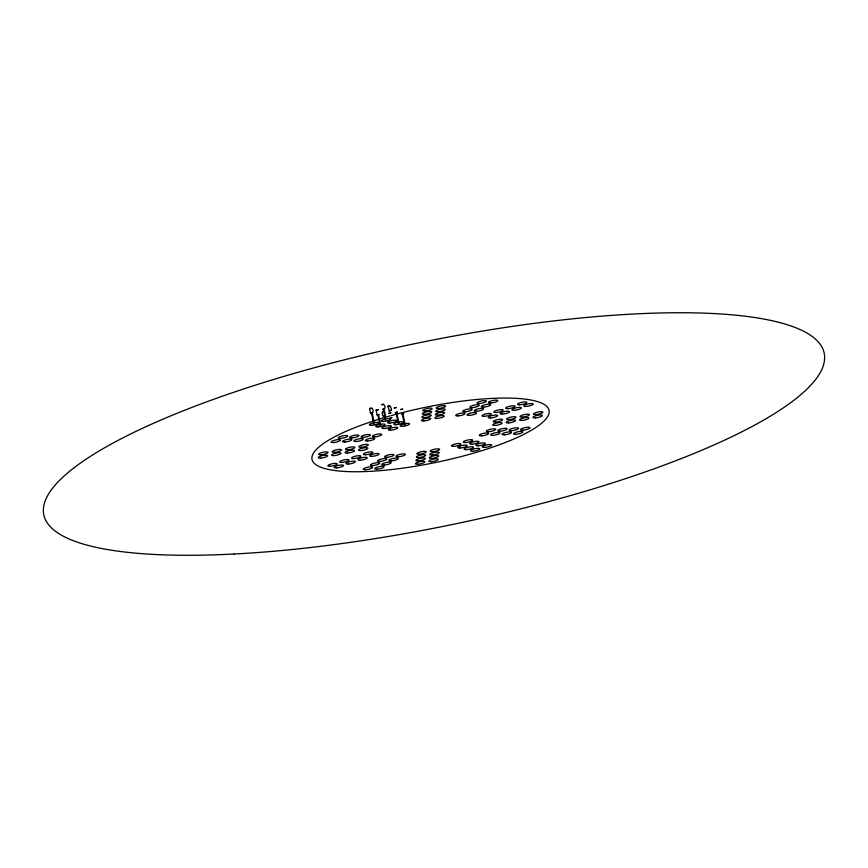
<?xml version="1.0" encoding="UTF-8"?>
<svg xmlns="http://www.w3.org/2000/svg" width="868" height="868" viewBox="0 0 868 868"><rect width="100%" height="100%" fill="white"/><g stroke="black" fill="none" stroke-linecap="round" stroke-linejoin="round"><path stroke-width="1.3" d="M369.79 408.47L371.884 408.025M370.755 413.168L372.849 412.723M378.22 409.772L376.137 410.195M381.638 404.629L383.732 404.184M377.081 414.796L377.699 414.47M379.197 414.47L377.157 414.915M382.614 409.327L383.244 409.002M385.522 416.076C382.321 418.81 380.466 410.065 384.513 411.269M384.73 409.002L382.647 409.436M387.963 406.257L390.047 405.801M383.396 416.412L384.079 416.076M388.734 413.342L390.828 412.897M391.012 410.673L389.016 411.074M390.85 413.016L388.766 413.45M394.278 407.873L396.361 407.428M396.394 407.559L394.311 407.982M391.793 417.758L389.765 418.159M395.244 412.571L397.338 412.126M397.36 412.257L395.331 412.701M400.593 409.501L402.687 409.056M402.676 409.219L400.647 409.62M401.569 414.199L403.653 413.754M403.696 413.862L401.645 414.329M389.276 410.727L387.953 406.3M390.155 410.499C393.378 410.586 390.166 404.575 388.018 406.365M391.056 417.562L391.804 417.595M384.09 408.839C386.629 407.776 383.808 403.045 381.703 404.748M384.936 415.924L385.49 415.967M369.844 408.589C377.059 406.636 369.974 420.85 369.779 408.524M378.198 409.642L376.115 410.076L377.07 414.839M382.452 411.823L384.546 411.378L385.533 416.022M402.958 413.96L405.204 424.799M402.296 414.101L404.542 424.929M396.643 412.333L398.889 423.172M395.982 412.474L398.228 423.302M383.352 409.229L384.35 414.036M384.849 416.445L385.598 420.058M378.47 414.557L380.716 425.385M377.808 414.687L380.054 425.526M372.155 412.929L374.401 423.768M371.493 413.07L373.739 423.899M385.685 418.908A4.796 1.107 -11.7 0 1 390.188 419.635A4.796 1.107 -11.7 0 1 382.202 421.414A4.796 1.107 -11.7 0 1 385.099 419.038M390.817 415.696A121.064 28.058 -11.7 0 1 547.307 417.161A121.064 28.058 -11.7 0 1 354.155 471.736A121.064 28.058 -11.7 0 1 389.645 416.032M234.176 554.012A398.466 92.344 -11.7 0 0 824.6 358.885A398.466 92.344 -11.7 0 0 243.224 389.103A398.466 92.344 -11.7 0 0 234.176 554.012M389.83 423.063A4.796 1.107 -11.7 0 0 396.936 420.709A4.796 1.107 -11.7 0 0 389.938 421.078A4.796 1.107 -11.7 0 0 389.83 423.063M484.236 416.325A4.796 1.107 -11.7 0 0 491.342 413.982A4.796 1.107 -11.7 0 0 484.344 414.34A4.796 1.107 -11.7 0 0 484.236 416.325M519.802 404.803A4.796 1.107 -11.7 0 0 526.909 402.459A4.796 1.107 -11.7 0 0 519.91 402.817A4.796 1.107 -11.7 0 0 519.802 404.803M496.095 412.484A4.796 1.107 -11.7 0 0 503.201 410.141A4.796 1.107 -11.7 0 0 496.203 410.499A4.796 1.107 -11.7 0 0 496.095 412.484M360.144 460.203A4.796 1.107 -11.7 0 0 367.251 457.859A4.796 1.107 -11.7 0 0 360.253 458.217A4.796 1.107 -11.7 0 0 360.144 460.203M365.688 454.734A4.796 1.107 -11.7 0 0 372.795 452.391A4.796 1.107 -11.7 0 0 365.797 452.76A4.796 1.107 -11.7 0 0 365.688 454.734M348.296 464.044A4.796 1.107 -11.7 0 0 355.392 461.7A4.796 1.107 -11.7 0 0 348.394 462.058A4.796 1.107 -11.7 0 0 348.296 464.044M336.437 467.885A4.796 1.107 -11.7 0 0 343.544 465.541A4.796 1.107 -11.7 0 0 336.545 465.899A4.796 1.107 -11.7 0 0 336.437 467.885M330.122 466.257A4.796 1.107 -11.7 0 0 337.229 463.913A4.796 1.107 -11.7 0 0 330.231 464.282A4.796 1.107 -11.7 0 0 330.122 466.257M372.003 456.362A4.796 1.107 -11.7 0 0 379.11 454.018A4.796 1.107 -11.7 0 0 372.112 454.376A4.796 1.107 -11.7 0 0 372.003 456.362M490.561 417.953A4.796 1.107 -11.7 0 0 497.657 415.609A4.796 1.107 -11.7 0 0 490.659 415.967A4.796 1.107 -11.7 0 0 490.561 417.953M502.409 414.112A4.796 1.107 -11.7 0 0 509.516 411.768A4.796 1.107 -11.7 0 0 502.518 412.126A4.796 1.107 -11.7 0 0 502.409 414.112M396.155 424.68A4.796 1.107 -11.7 0 0 403.251 422.336A4.796 1.107 -11.7 0 0 396.253 422.694A4.796 1.107 -11.7 0 0 396.155 424.68M507.954 408.644A4.796 1.107 -11.7 0 0 515.06 406.3A4.796 1.107 -11.7 0 0 508.062 406.658A4.796 1.107 -11.7 0 0 507.954 408.644M514.268 410.271A4.796 1.107 -11.7 0 0 521.375 407.927A4.796 1.107 -11.7 0 0 514.377 408.286A4.796 1.107 -11.7 0 0 514.268 410.271M390.611 430.148A4.796 1.107 -11.7 0 0 397.718 427.794A4.796 1.107 -11.7 0 0 390.719 428.163A4.796 1.107 -11.7 0 0 390.611 430.148M402.47 426.307A4.796 1.107 -11.7 0 0 409.577 423.953A4.796 1.107 -11.7 0 0 402.578 424.322A4.796 1.107 -11.7 0 0 402.47 426.307M526.127 406.43A4.796 1.107 -11.7 0 0 533.223 404.087A4.796 1.107 -11.7 0 0 526.225 404.445A4.796 1.107 -11.7 0 0 526.127 406.43M361.392 447.248A4.796 1.107 -11.7 0 0 368.325 444.861A4.796 1.107 -11.7 0 0 361.164 445.327A4.796 1.107 -11.7 0 0 361.392 447.248M321.117 454.789A4.796 1.107 -11.7 0 0 328.05 452.402A4.796 1.107 -11.7 0 0 320.889 452.868A4.796 1.107 -11.7 0 0 321.117 454.789M334.549 452.271A4.796 1.107 -11.7 0 0 341.482 449.884A4.796 1.107 -11.7 0 0 334.31 450.362A4.796 1.107 -11.7 0 0 334.549 452.271M384.144 465.053A4.796 1.107 -11.7 0 0 391.164 462.687A4.796 1.107 -11.7 0 0 384.079 463.1A4.796 1.107 -11.7 0 0 384.144 465.053M377.037 469.187A4.796 1.107 -11.7 0 0 384.057 466.821A4.796 1.107 -11.7 0 0 376.972 467.244A4.796 1.107 -11.7 0 0 377.037 469.187M391.251 460.919A4.796 1.107 -11.7 0 0 398.271 458.543A4.796 1.107 -11.7 0 0 391.186 458.966A4.796 1.107 -11.7 0 0 391.251 460.919M386.965 457.295A4.796 1.107 -11.7 0 0 393.985 454.919A4.796 1.107 -11.7 0 0 386.9 455.342A4.796 1.107 -11.7 0 0 386.965 457.295M379.858 461.429A4.796 1.107 -11.7 0 0 386.878 459.064A4.796 1.107 -11.7 0 0 379.793 459.476A4.796 1.107 -11.7 0 0 379.858 461.429M365.634 469.707A4.796 1.107 -11.7 0 0 372.654 467.342A4.796 1.107 -11.7 0 0 365.569 467.754A4.796 1.107 -11.7 0 0 365.634 469.707M372.741 465.563A4.796 1.107 -11.7 0 0 379.761 463.197A4.796 1.107 -11.7 0 0 372.676 463.62A4.796 1.107 -11.7 0 0 372.741 465.563M360.936 450.568A4.796 1.107 -11.7 0 0 367.869 448.181A4.796 1.107 -11.7 0 0 360.708 448.658A4.796 1.107 -11.7 0 0 360.936 450.568M347.515 453.085A4.796 1.107 -11.7 0 0 354.448 450.698A4.796 1.107 -11.7 0 0 347.276 451.165A4.796 1.107 -11.7 0 0 347.515 453.085M356.26 441.497A4.796 1.107 -11.7 0 0 363.291 439.132A4.796 1.107 -11.7 0 0 356.205 439.544A4.796 1.107 -11.7 0 0 356.26 441.497M374.77 436.843A4.796 1.107 -11.7 0 0 381.79 434.477A4.796 1.107 -11.7 0 0 374.705 434.89A4.796 1.107 -11.7 0 0 374.77 436.843M333.464 442.528A4.796 1.107 -11.7 0 0 340.495 440.152A4.796 1.107 -11.7 0 0 333.41 440.575A4.796 1.107 -11.7 0 0 333.464 442.528M367.663 440.977A4.796 1.107 -11.7 0 0 374.683 438.611A4.796 1.107 -11.7 0 0 367.598 439.034A4.796 1.107 -11.7 0 0 367.663 440.977M347.97 449.765A4.796 1.107 -11.7 0 0 354.904 447.378A4.796 1.107 -11.7 0 0 347.732 447.845A4.796 1.107 -11.7 0 0 347.97 449.765M334.082 455.602A4.796 1.107 -11.7 0 0 341.015 453.215A4.796 1.107 -11.7 0 0 333.854 453.682A4.796 1.107 -11.7 0 0 334.082 455.602M320.661 458.12A4.796 1.107 -11.7 0 0 327.594 455.733A4.796 1.107 -11.7 0 0 320.422 456.199A4.796 1.107 -11.7 0 0 320.661 458.12M458.054 415.902A4.796 1.107 -11.7 0 0 465.074 413.537A4.796 1.107 -11.7 0 0 457.989 413.96A4.796 1.107 -11.7 0 0 458.054 415.902M522.503 417.074A4.796 1.107 -11.7 0 0 529.426 414.687A4.796 1.107 -11.7 0 0 522.265 415.154A4.796 1.107 -11.7 0 0 522.503 417.074M508.615 422.911A4.796 1.107 -11.7 0 0 515.549 420.524A4.796 1.107 -11.7 0 0 508.377 420.991A4.796 1.107 -11.7 0 0 508.615 422.911M535.925 414.557A4.796 1.107 -11.7 0 0 542.858 412.17A4.796 1.107 -11.7 0 0 535.686 412.636A4.796 1.107 -11.7 0 0 535.925 414.557M495.194 425.428A4.796 1.107 -11.7 0 0 502.127 423.041A4.796 1.107 -11.7 0 0 494.955 423.508A4.796 1.107 -11.7 0 0 495.194 425.428M509.071 419.58A4.796 1.107 -11.7 0 0 516.004 417.204A4.796 1.107 -11.7 0 0 508.843 417.671A4.796 1.107 -11.7 0 0 509.071 419.58M472.268 407.635A4.796 1.107 -11.7 0 0 479.288 405.258A4.796 1.107 -11.7 0 0 472.203 405.681A4.796 1.107 -11.7 0 0 472.268 407.635M469.447 415.392A4.796 1.107 -11.7 0 0 476.467 413.027A4.796 1.107 -11.7 0 0 469.382 413.439A4.796 1.107 -11.7 0 0 469.447 415.392M479.375 403.49A4.796 1.107 -11.7 0 0 486.395 401.124A4.796 1.107 -11.7 0 0 479.32 401.537A4.796 1.107 -11.7 0 0 479.375 403.49M465.161 411.768A4.796 1.107 -11.7 0 0 472.181 409.403A4.796 1.107 -11.7 0 0 465.096 409.815A4.796 1.107 -11.7 0 0 465.161 411.768M398.358 456.774A4.796 1.107 -11.7 0 0 405.378 454.409A4.796 1.107 -11.7 0 0 398.293 454.821A4.796 1.107 -11.7 0 0 398.358 456.774M344.867 442.007A4.796 1.107 -11.7 0 0 351.887 439.642A4.796 1.107 -11.7 0 0 344.802 440.054A4.796 1.107 -11.7 0 0 344.867 442.007M340.581 438.383A4.796 1.107 -11.7 0 0 347.601 436.018A4.796 1.107 -11.7 0 0 340.516 436.43A4.796 1.107 -11.7 0 0 340.581 438.383M351.974 437.873A4.796 1.107 -11.7 0 0 358.994 435.508A4.796 1.107 -11.7 0 0 351.909 435.92A4.796 1.107 -11.7 0 0 351.974 437.873M371.667 425.277A4.796 1.107 -11.7 0 0 378.774 422.933A4.796 1.107 -11.7 0 0 371.775 423.291A4.796 1.107 -11.7 0 0 371.667 425.277M384.296 428.521A4.796 1.107 -11.7 0 0 391.403 426.177A4.796 1.107 -11.7 0 0 384.405 426.535A4.796 1.107 -11.7 0 0 384.296 428.521M363.377 437.353A4.796 1.107 -11.7 0 0 370.397 434.987A4.796 1.107 -11.7 0 0 363.312 435.411A4.796 1.107 -11.7 0 0 363.377 437.353M377.981 426.904A4.796 1.107 -11.7 0 0 385.088 424.55A4.796 1.107 -11.7 0 0 378.09 424.919A4.796 1.107 -11.7 0 0 377.981 426.904M341.97 462.416A4.796 1.107 -11.7 0 0 349.077 460.073A4.796 1.107 -11.7 0 0 342.079 460.441A4.796 1.107 -11.7 0 0 341.97 462.416M353.829 458.575A4.796 1.107 -11.7 0 0 360.936 456.232A4.796 1.107 -11.7 0 0 353.938 456.601A4.796 1.107 -11.7 0 0 353.829 458.575M466.409 449.635A4.796 1.107 -11.7 0 0 473.516 447.28A4.796 1.107 -11.7 0 0 466.517 447.649A4.796 1.107 -11.7 0 0 466.409 449.635M472.724 451.251A4.796 1.107 -11.7 0 0 479.83 448.908A4.796 1.107 -11.7 0 0 472.832 449.277A4.796 1.107 -11.7 0 0 472.724 451.251M460.094 448.007A4.796 1.107 -11.7 0 0 467.201 445.664A4.796 1.107 -11.7 0 0 460.203 446.022A4.796 1.107 -11.7 0 0 460.094 448.007M453.78 446.391A4.796 1.107 -11.7 0 0 460.875 444.036A4.796 1.107 -11.7 0 0 453.877 444.405A4.796 1.107 -11.7 0 0 453.78 446.391M484.583 447.411A4.796 1.107 -11.7 0 0 491.689 445.067A4.796 1.107 -11.7 0 0 484.691 445.436A4.796 1.107 -11.7 0 0 484.583 447.411M478.268 445.794A4.796 1.107 -11.7 0 0 485.364 443.439A4.796 1.107 -11.7 0 0 478.366 443.808A4.796 1.107 -11.7 0 0 478.268 445.794M471.942 444.166A4.796 1.107 -11.7 0 0 479.049 441.823A4.796 1.107 -11.7 0 0 472.051 442.181A4.796 1.107 -11.7 0 0 471.942 444.166M465.628 442.55A4.796 1.107 -11.7 0 0 472.734 440.195A4.796 1.107 -11.7 0 0 465.736 440.564A4.796 1.107 -11.7 0 0 465.628 442.55M511.545 430.669A4.796 1.107 -11.7 0 0 518.565 428.304A4.796 1.107 -11.7 0 0 511.48 428.716A4.796 1.107 -11.7 0 0 511.545 430.669M481.642 435.834A4.796 1.107 -11.7 0 0 488.662 433.468A4.796 1.107 -11.7 0 0 481.577 433.891A4.796 1.107 -11.7 0 0 481.642 435.834M522.948 430.159A4.796 1.107 -11.7 0 0 529.968 427.794A4.796 1.107 -11.7 0 0 522.883 428.206A4.796 1.107 -11.7 0 0 522.948 430.159M493.035 435.324A4.796 1.107 -11.7 0 0 500.055 432.958A4.796 1.107 -11.7 0 0 492.981 433.371A4.796 1.107 -11.7 0 0 493.035 435.324M515.831 434.293A4.796 1.107 -11.7 0 0 522.851 431.928A4.796 1.107 -11.7 0 0 515.776 432.34A4.796 1.107 -11.7 0 0 515.831 434.293M504.438 434.814A4.796 1.107 -11.7 0 0 511.458 432.438A4.796 1.107 -11.7 0 0 504.373 432.861A4.796 1.107 -11.7 0 0 504.438 434.814M500.152 431.19A4.796 1.107 -11.7 0 0 507.172 428.814A4.796 1.107 -11.7 0 0 500.087 429.237A4.796 1.107 -11.7 0 0 500.152 431.19M488.749 431.7A4.796 1.107 -11.7 0 0 495.769 429.334A4.796 1.107 -11.7 0 0 488.684 429.747A4.796 1.107 -11.7 0 0 488.749 431.7M535.469 417.888A4.796 1.107 -11.7 0 0 542.402 415.501A4.796 1.107 -11.7 0 0 535.231 415.967A4.796 1.107 -11.7 0 0 535.469 417.888M522.037 420.394A4.796 1.107 -11.7 0 0 528.97 418.007A4.796 1.107 -11.7 0 0 521.809 418.484A4.796 1.107 -11.7 0 0 522.037 420.394M495.65 422.098A4.796 1.107 -11.7 0 0 502.583 419.711A4.796 1.107 -11.7 0 0 495.411 420.188A4.796 1.107 -11.7 0 0 495.65 422.098M490.778 402.98A4.796 1.107 -11.7 0 0 497.798 400.615A4.796 1.107 -11.7 0 0 490.713 401.027A4.796 1.107 -11.7 0 0 490.778 402.98M483.671 407.114A4.796 1.107 -11.7 0 0 490.691 404.748A4.796 1.107 -11.7 0 0 483.606 405.161A4.796 1.107 -11.7 0 0 483.671 407.114M476.565 411.258A4.796 1.107 -11.7 0 0 483.584 408.882A4.796 1.107 -11.7 0 0 476.499 409.305A4.796 1.107 -11.7 0 0 476.565 411.258M425.244 410.976A4.796 1.107 -11.7 0 0 432.177 408.589A4.796 1.107 -11.7 0 0 425.005 409.067A4.796 1.107 -11.7 0 0 425.244 410.976M423.866 420.958A4.796 1.107 -11.7 0 0 430.799 418.571A4.796 1.107 -11.7 0 0 423.638 419.038A4.796 1.107 -11.7 0 0 423.866 420.958M424.322 417.638A4.796 1.107 -11.7 0 0 431.255 415.251A4.796 1.107 -11.7 0 0 424.094 415.718A4.796 1.107 -11.7 0 0 424.322 417.638M424.788 414.307A4.796 1.107 -11.7 0 0 431.711 411.92A4.796 1.107 -11.7 0 0 424.55 412.387A4.796 1.107 -11.7 0 0 424.788 414.307M437.298 418.441A4.796 1.107 -11.7 0 0 444.221 416.054A4.796 1.107 -11.7 0 0 437.06 416.531A4.796 1.107 -11.7 0 0 437.298 418.441M438.666 408.47A4.796 1.107 -11.7 0 0 445.599 406.083A4.796 1.107 -11.7 0 0 438.438 406.549A4.796 1.107 -11.7 0 0 438.666 408.47M438.21 411.79A4.796 1.107 -11.7 0 0 445.143 409.403A4.796 1.107 -11.7 0 0 437.971 409.87A4.796 1.107 -11.7 0 0 438.21 411.79M437.754 415.121A4.796 1.107 -11.7 0 0 444.687 412.734A4.796 1.107 -11.7 0 0 437.515 413.201A4.796 1.107 -11.7 0 0 437.754 415.121M432.264 455.038A4.796 1.107 -11.7 0 0 439.197 452.651A4.796 1.107 -11.7 0 0 432.025 453.118A4.796 1.107 -11.7 0 0 432.264 455.038M431.342 461.689A4.796 1.107 -11.7 0 0 438.275 459.302A4.796 1.107 -11.7 0 0 431.114 459.78A4.796 1.107 -11.7 0 0 431.342 461.689M432.72 451.707A4.796 1.107 -11.7 0 0 439.653 449.331A4.796 1.107 -11.7 0 0 432.481 449.798A4.796 1.107 -11.7 0 0 432.72 451.707M419.287 454.224A4.796 1.107 -11.7 0 0 426.221 451.837A4.796 1.107 -11.7 0 0 419.06 452.315A4.796 1.107 -11.7 0 0 419.287 454.224M417.92 464.206A4.796 1.107 -11.7 0 0 424.853 461.819A4.796 1.107 -11.7 0 0 417.682 462.286A4.796 1.107 -11.7 0 0 417.92 464.206M418.376 460.875A4.796 1.107 -11.7 0 0 425.309 458.499A4.796 1.107 -11.7 0 0 418.137 458.966A4.796 1.107 -11.7 0 0 418.376 460.875M431.797 458.369A4.796 1.107 -11.7 0 0 438.731 455.982A4.796 1.107 -11.7 0 0 431.57 456.449A4.796 1.107 -11.7 0 0 431.797 458.369M418.832 457.555A4.796 1.107 -11.7 0 0 425.765 455.168A4.796 1.107 -11.7 0 0 418.604 455.635A4.796 1.107 -11.7 0 0 418.832 457.555"/></g></svg>
